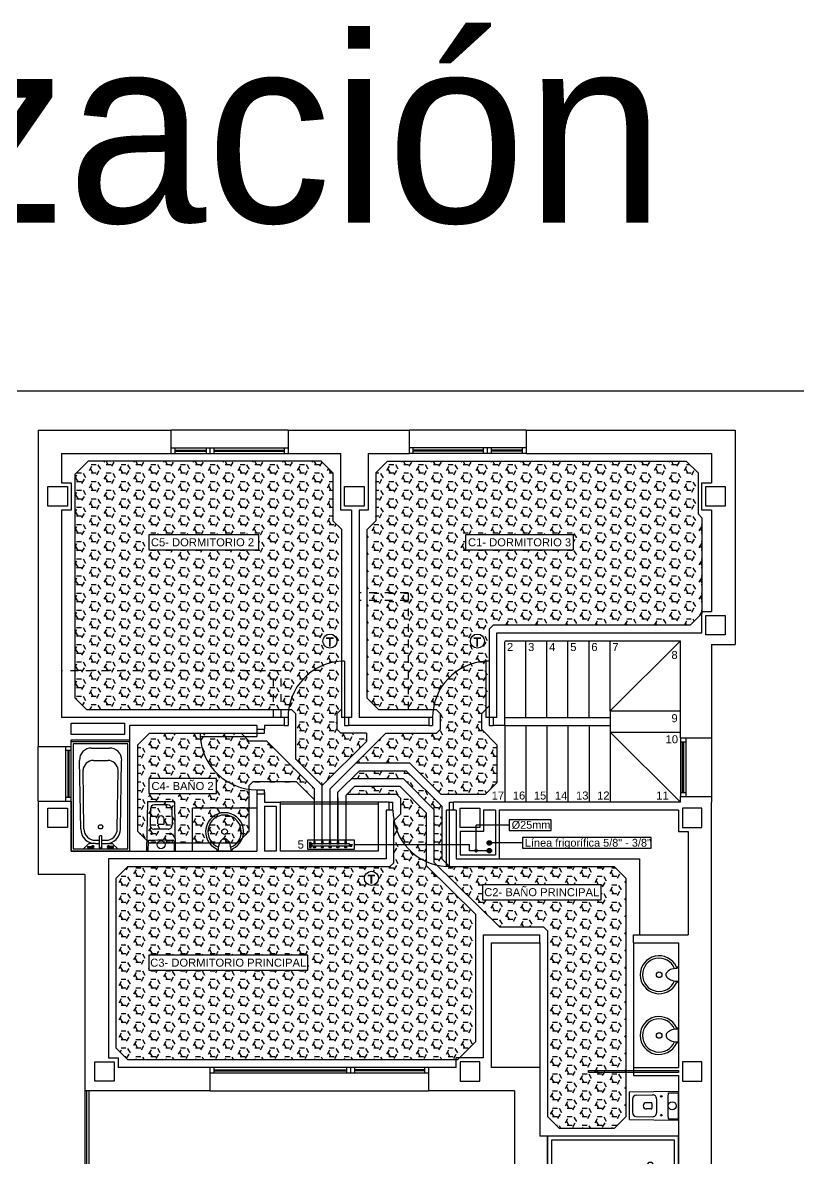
# Model space of a CAD drawing. Header units: millimetres. Extents: x 441156 to 441876, y 4514765 to 4515211.
# Drawn here: x 441477.8 to 441487.73, y 4515038.62 to 4515053.17 of the extents above; entities that cross this region are included whole.
import ezdxf
from ezdxf.enums import TextEntityAlignment as Align

# ---------------------------------------------------------------- set-up
doc = ezdxf.new("R2010")
doc.units = ezdxf.units.MM
for name, pattern in [('CONTINUA', [0]), ('HIDDEN', [0.375, 0.25, -0.125]), ('RAYITAS', [0.375, 0.25, -0.125])]:
    doc.linetypes.add(name, pattern=pattern)
doc.layers.add('01_cartela', color=6, linetype='Continuous', plot=False)
for name, color, linetype in [('01_mono PRIMERA', 2, 'Continuous'), ('01_proyección', 4, 'RAYITAS'), ('01_sanitarios', 250, 'Continuous'), ('01_textos', 7, 'Continuous'), ('INGIN CALEFACCION MAQUINAS', 7, 'Continuous'), ('INGIN CALEFACCION TUBERIAS', 89, 'Continuous'), ('INGIN CLIMATIZACION EQUIPOS', 7, 'Continuous'), ('INGIN CLIMATIZACION TEXTO', 7, 'Continuous'), ('SOMBRAS2', 250, 'Continuous')]:
    doc.layers.add(name, color=color, linetype=linetype)
doc.styles.add('Century Gothic_6', font='', dxfattribs={"height": 11})
doc.styles.add('Estilo1', font='swissel.ttf')
doc.styles.add('NIEVES2', font='sanss___.ttf')
doc.styles.add('NIEVES3', font='swisseb.ttf')
doc.styles.get('Century Gothic_6').set_extended_font_data('Century Gothic')
pattern_1 = [(0, (34.55036, 43.19824), (0, 0.1099852), [0.0635, -0.127]), (120, (34.55036, 43.19824), (-0.0952499772403, -0.0549926), [0.0635, -0.127]), (60, (34.61386, 43.19824), (-0.0952499772403, 0.0549926), [0.0635, -0.127])]

# ---------------------------------------------------------------- blocks, each defined once
blk = doc.blocks.new('A$C07944EAF')
at = {"layer": '01_mono PRIMERA', "color": 254}
for p, q in [((1.407, 13.1), (1.407, 9.043)), ((1.407, 13.1), (3.107, 13.1)), ((3.107, 13.1, 0), (3.107, 12.8, 0)), ((4.607, 13.1, 0), (3.107, 13.1, 0)), ((4.607, 13.1, 0), (4.607, 12.8, 0)), ((4.607, 13.1), (6.157, 13.1, 0)), ((6.157, 13.1, 0), (6.157, 12.8, 0)), ((7.657, 13.1, 0), (6.157, 13.1, 0)), ((7.657, 13.1, 0), (10.332, 13.1)), ((7.657, 13.1, 0), (7.657, 12.8, 0)), ((10.332, 13.1, 0), (10.332, 10.35, 0)), ((3.107, 12.87, 0), (4.607, 12.87, 0)), ((3.157, 12.87, 0), (3.157, 12.8, 0)), ((3.157, 12.842, 0), (3.557, 12.842, 0)), ((3.157, 12.828, 0), (3.557, 12.828, 0)), ((3.557, 12.87, 0), (3.557, 12.8, 0)), ((3.607, 12.87, 0), (3.607, 12.8, 0)), ((3.657, 12.87, 0), (3.657, 12.8, 0)), ((3.657, 12.842, 0), (4.557, 12.842, 0)), ((3.657, 12.828, 0), (4.557, 12.828, 0)), ((4.557, 12.87, 0), (4.557, 12.8, 0)), ((7.657, 12.87, 0), (6.157, 12.87, 0)), ((6.207, 12.87, 0), (6.207, 12.8, 0)), ((7.107, 12.842, 0), (6.207, 12.842, 0)), ((7.107, 12.828, 0), (6.207, 12.828, 0)), ((7.107, 12.87, 0), (7.107, 12.8, 0)), ((7.157, 12.87, 0), (7.157, 12.8, 0)), ((7.207, 12.87, 0), (7.207, 12.8, 0)), ((7.607, 12.842, 0), (7.207, 12.842, 0)), ((7.607, 12.828, 0), (7.207, 12.828, 0)), ((7.607, 12.87, 0), (7.607, 12.8, 0)), ((1.707, 12.8, 0), (1.707, 12.425, 0)), ((1.707, 12.8, 0), (3.107, 12.8)), ((3.107, 12.8, 0), (4.607, 12.8, 0)), ((4.607, 12.8), (5.282, 12.8)), ((5.632, 12.8), (6.157, 12.8, 0)), ((7.657, 12.8, 0), (6.157, 12.8, 0)), ((7.657, 12.8, 0), (10.032, 12.8)), ((10.032, 12.8, 0), (10.032, 12.425, 0)), ((1.707, 12.075), (1.707, 9.415)), ((5.42, 12.075, 0), (5.42, 9.415, 0)), ((5.52, 12.075, 0), (5.52, 9.415, 0)), ((10.032, 12.075, 0), (10.032, 10.775, 0)), ((7.282, 10.5), (9.907, 10.5)), ((7.282, 9.415), (7.282, 10.5)), ((7.382, 10.4), (9.632, 10.4)), ((7.382, 9.315), (7.382, 10.385)), ((7.652, 9.415), (7.652, 10.4)), ((7.922, 9.415), (7.922, 10.4)), ((8.192, 9.415), (8.192, 10.4)), ((8.462, 9.415), (8.462, 10.4)), ((8.732, 9.5), (8.732, 10.4)), ((8.732, 9.5), (9.632, 10.4)), ((9.632, 9.155), (9.632, 10.4)), ((10.032, 10.35, 0), (10.332, 10.35, 0)), ((10.032, 10.35, 0), (10.032, 9.155, 0)), ((5.332, 10.139, 0), (5.291, 10.139, 0)), ((5.291, 10.139, 0), (5.291, 9.415, 0)), ((5.332, 10.139, 0), (5.332, 9.315, 0)), ((7.184, 10.139), (7.142, 10.139)), ((7.142, 10.139), (7.142, 9.415)), ((7.184, 10.139), (7.184, 9.315)), ((8.732, 9.5), (8.732, 8.33)), ((8.732, 9.5), (9.632, 9.5)), ((4.557, 9.415), (1.707, 9.415)), ((4.207, 9.315), (2.582, 9.315)), ((2.582, 9.13, 0), (2.582, 9.315, 0)), ((4.207, 9.315), (4.207, 9.265)), ((4.557, 9.315, 0), (4.307, 9.315, 0)), ((4.307, 9.315), (4.307, 9.265)), ((4.557, 9.415, 0), (4.557, 9.315, 0)), ((4.607, 9.415, 0), (4.557, 9.415, 0)), ((4.557, 9.315, 0), (4.607, 9.315, 0)), ((4.607, 9.415, 0), (4.607, 9.315, 0)), ((5.382, 9.415, 0), (5.291, 9.415, 0)), ((5.332, 9.315, 0), (5.382, 9.315, 0)), ((5.42, 9.415), (5.382, 9.415)), ((5.42, 9.415, 0), (5.382, 9.415, 0)), ((5.382, 9.415, 0), (5.382, 9.315, 0)), ((6.409, 9.315), (5.382, 9.315, 0)), ((6.409, 9.415), (5.52, 9.415)), ((6.409, 9.415), (6.409, 9.315)), ((6.459, 9.415), (6.409, 9.415)), ((6.409, 9.315), (6.459, 9.315)), ((6.459, 9.415), (6.459, 9.315)), ((7.234, 9.415), (7.142, 9.415)), ((7.184, 9.315), (7.234, 9.315)), ((7.282, 9.415), (7.234, 9.415)), ((7.234, 9.415), (7.234, 9.315)), ((7.382, 9.315), (7.234, 9.315)), ((7.382, 9.415), (8.732, 9.415)), ((7.382, 9.315), (7.382, 8.33)), ((7.382, 9.315), (8.732, 9.315)), ((7.652, 9.315), (7.652, 8.33)), ((7.922, 9.315), (7.922, 8.33)), ((8.192, 9.315), (8.192, 8.33)), ((8.462, 9.315), (8.462, 8.33)), ((8.732, 9.315), (8.732, 9.23)), ((3.483, 9.215), (3.483, 9.174)), ((3.483, 9.215), (4.307, 9.215)), ((3.483, 9.174), (4.207, 9.174)), ((4.207, 9.265), (4.307, 9.265)), ((4.207, 9.265), (4.207, 9.174)), ((4.307, 9.215), (4.307, 9.265)), ((8.732, 9.23), (9.632, 9.23)), ((8.732, 9.23), (9.632, 8.33)), ((1.407, 8.343, 0), (1.407, 9.043, 0)), ((1.407, 9.043, 0), (1.832, 9.043, 0)), ((1.762, 8.343, 0), (1.762, 9.043, 0)), ((1.832, 9.043, 0), (1.832, 9.13)), ((1.832, 9.13), (2.582, 9.13, 0)), ((1.832, 7.705), (1.832, 9.105)), ((2.582, 9.105), (1.832, 9.105)), ((1.832, 8.343, 0), (1.832, 9.043, 0)), ((2.556, 9.079), (1.858, 9.079)), ((1.858, 9.079), (1.858, 7.731)), ((2.093, 9.025), (2.322, 9.025)), ((2.556, 7.731), (2.556, 9.079)), ((2.582, 9.105, 0), (2.582, 9.13, 0)), ((2.582, 7.705), (2.582, 9.105)), ((9.632, 9.155), (9.632, 8.405)), ((9.632, 9.155), (10.032, 9.155)), ((9.632, 9.105), (9.702, 9.105)), ((9.66, 8.455), (9.66, 9.105)), ((9.674, 8.455), (9.674, 9.105)), ((9.702, 9.155), (9.702, 8.405)), ((10.032, 9.155), (10.032, 8.405)), ((1.832, 8.993, 0), (1.762, 8.993, 0)), ((1.832, 8.993, 0), (1.762, 8.993, 0)), ((1.79, 8.393, 0), (1.79, 8.993, 0)), ((1.804, 8.393, 0), (1.804, 8.993, 0)), ((1.952, 7.987), (1.937, 8.867)), ((1.994, 7.988), (1.982, 8.74)), ((2.117, 8.865), (2.298, 8.865)), ((2.421, 7.988), (2.433, 8.74)), ((2.463, 7.987), (2.477, 8.867)), ((4.207, 8.49), (4.207, 8.44)), ((4.207, 8.49), (4.307, 8.49)), ((4.207, 8.455), (4.207, 7.705)), ((4.307, 8.44), (4.307, 8.49)), ((4.307, 8.455), (4.307, 8.33)), ((9.632, 8.455), (9.702, 8.455)), ((1.407, 8.343), (1.407, 7.405)), ((1.407, 8.343, 0), (1.832, 8.343, 0)), ((1.832, 8.393, 0), (1.762, 8.393, 0)), ((1.832, 8.343), (1.832, 7.705)), ((3.069, 8.295), (2.896, 8.295)), ((4.207, 8.44), (4.307, 8.44)), ((4.307, 8.33), (4.507, 8.33)), ((5.762, 8.33), (4.507, 8.33)), ((4.507, 8.33), (4.507, 7.705)), ((5.762, 8.305), (4.507, 8.305)), ((5.901, 8.33), (5.762, 8.33)), ((5.762, 8.33, 0), (5.762, 7.705)), ((5.901, 8.23, 0), (5.901, 8.33, 0)), ((5.901, 8.33, 0), (5.951, 8.33, 0)), ((5.951, 8.23, 0), (5.951, 8.33, 0)), ((6.676, 7.506, 0), (6.676, 8.33, 0)), ((6.676, 8.33, 0), (6.726, 8.33, 0)), ((9.632, 8.33), (6.726, 8.33)), ((6.726, 8.23, 0), (6.726, 8.33, 0)), ((9.632, 8.405), (10.032, 8.405)), ((9.632, 8.33), (9.632, 8.405)), ((10.032, 8.405, 0), (10.032, 8.33, 0)), ((10.032, 3), (10.032, 8.33)), ((2.846, 8.246), (2.843, 8.036)), ((3.119, 8.246), (3.122, 8.036)), ((4.207, 8.255), (3.382, 8.255)), ((3.382, 7.705, 0), (3.382, 8.255)), ((4.307, 8.28), (4.307, 7.705)), ((4.307, 8.28), (4.307, 7.705)), ((4.307, 8.28), (4.457, 8.28)), ((4.457, 8.28), (4.457, 7.705)), ((5.901, 8.23, 0), (5.862, 8.23, 0)), ((5.862, 8.23, 0), (5.862, 7.605)), ((5.951, 8.23, 0), (5.901, 8.23, 0)), ((6.726, 8.23, 0), (6.635, 8.23, 0)), ((6.635, 7.506, 0), (6.635, 8.23, 0)), ((6.762, 8.23, 0), (6.726, 8.23, 0)), ((6.762, 8.23, 0), (6.762, 7.605)), ((7.262, 8.23), (7.112, 8.23)), ((7.112, 8.23, 0), (7.112, 7.955, 0)), ((7.262, 8.23), (7.262, 7.655)), ((9.607, 8.23), (7.312, 8.23)), ((7.312, 8.23), (7.312, 7.605)), ((2.942, 8.055), (2.942, 8.115)), ((3.012, 8.045), (2.952, 8.045)), ((3.022, 8.055), (3.022, 8.115)), ((2.194, 7.755), (2.194, 7.893)), ((2.22, 7.893), (2.22, 7.755)), ((3.072, 7.985), (2.893, 7.985)), ((3.78, 7.862), (3.81, 7.862)), ((7.112, 7.955), (6.812, 7.955)), ((6.812, 7.955), (6.812, 7.655)), ((9.732, 7.955), (9.732, 6.63)), ((1.858, 7.731), (2.556, 7.731)), ((2.041, 7.785), (2.001, 7.746)), ((2.041, 7.763), (2.107, 7.763)), ((2.041, 7.763), (2.041, 7.748)), ((2.041, 7.748), (2.107, 7.748)), ((2.142, 7.8), (2.076, 7.8)), ((2.142, 7.842), (2.194, 7.842)), ((2.142, 7.8), (2.194, 7.8)), ((2.22, 7.842), (2.273, 7.842)), ((2.22, 7.8), (2.273, 7.8)), ((2.273, 7.8), (2.339, 7.8)), ((2.373, 7.763), (2.307, 7.763)), ((2.307, 7.748), (2.373, 7.748)), ((2.373, 7.748), (2.373, 7.763)), ((2.374, 7.786), (2.414, 7.746)), ((2.816, 7.832), (2.814, 7.705)), ((3.148, 7.832), (3.15, 7.705)), ((3.698, 7.707), (3.699, 7.722)), ((3.891, 7.707), (3.891, 7.722)), ((1.832, 7.705), (4.207, 7.705)), ((2.582, 7.705), (1.832, 7.705)), ((2.307, 7.605), (2.307, 5.055)), ((5.862, 7.605), (2.307, 7.605)), ((3.889, 7.705), (3.701, 7.705)), ((4.457, 7.705), (4.307, 7.705)), ((5.762, 7.705), (4.507, 7.705)), ((6.762, 7.605), (7.312, 7.605)), ((6.812, 7.655), (7.262, 7.655)), ((7.312, 7.605), (9.107, 7.605, 0)), ((9.107, 7.605, 0), (9.107, 6.63)), ((6.676, 7.506, 0), (6.635, 7.506, 0)), ((2.007, 7.405), (1.407, 7.405)), ((2.007, 7.405), (2.007, 4.63)), ((7.107, 6.63, 0), (7.832, 6.63)), ((7.107, 6.63), (7.107, 5.055)), ((7.832, 6.53, 0), (7.832, 6.63)), ((9.032, 6.63), (9.732, 6.63, 0)), ((9.032, 6.53), (9.032, 6.63)), ((7.207, 6.53), (7.207, 4.93)), ((7.207, 6.53, 0), (7.832, 6.53)), ((7.832, 6.53), (7.832, 4.93)), ((9.032, 6.53), (9.607, 6.53, 0)), ((9.032, 6.53), (9.032, 4.93)), ((9.607, 6.53), (9.607, 4.93)), ((9.451, 6.104), (9.45, 6.134)), ((9.605, 6.216), (9.59, 6.215)), ((9.607, 6.213), (9.607, 6.025)), ((9.605, 6.022), (9.59, 6.023)), ((9.605, 5.438), (9.59, 5.437)), ((9.607, 5.247), (9.607, 5.435)), ((9.451, 5.356), (9.45, 5.326)), ((9.605, 5.245), (9.59, 5.245)), ((7.107, 5.055), (6.762, 5.055)), ((6.762, 4.93, 0), (6.762, 5.055, 0)), ((6.837, 5.055), (6.837, 5.055)), ((3.607, 4.93, 0), (2.432, 4.93, 0)), ((3.607, 4.93, 0), (3.607, 4.63, 0)), ((6.407, 4.93, 0), (3.607, 4.93, 0)), ((6.407, 4.86, 0), (3.607, 4.86, 0)), ((3.657, 4.93, 0), (3.657, 4.86, 0)), ((3.657, 4.902, 0), (5.357, 4.902, 0)), ((3.657, 4.888, 0), (5.357, 4.888, 0)), ((5.357, 4.93, 0), (5.357, 4.86, 0)), ((5.407, 4.93, 0), (5.407, 4.86, 0)), ((5.457, 4.93, 0), (5.457, 4.86, 0)), ((6.357, 4.902, 0), (5.457, 4.902, 0)), ((6.357, 4.888, 0), (5.457, 4.888, 0)), ((6.357, 4.93, 0), (6.357, 4.86, 0)), ((6.762, 4.93, 0), (6.407, 4.93, 0)), ((6.407, 4.93, 0), (6.407, 4.63, 0)), ((7.832, 4.93, 0), (7.207, 4.93, 0)), ((7.832, 4.93), (7.832, 4.05)), ((9.032, 4.93), (9.607, 4.93)), ((9.032, 4.93), (9.032, 4.894)), ((9.032, 4.894), (9.032, 4.866)), ((9.032, 4.866), (9.032, 4.83)), ((9.032, 4.83), (9.607, 4.83)), ((9.607, 4.83), (9.607, 3.3)), ((3.607, 4.63, 0), (2.007, 4.63, 0)), ((2.007, 4.63), (2.007, 3)), ((2.027, 4.63), (2.027, 3.02)), ((2.057, 4.63), (2.057, 3.05)), ((3.607, 4.63, 0), (6.407, 4.63, 0)), ((7.507, 4.63, 0), (6.407, 4.63, 0)), ((7.507, 4.63), (7.507, 3)), ((9.017, 4.526), (9.017, 4.354)), ((9.066, 4.576), (9.276, 4.58)), ((9.327, 4.53), (9.327, 4.35)), ((9.48, 4.606), (9.607, 4.608)), ((9.257, 4.48), (9.197, 4.48)), ((9.257, 4.4), (9.197, 4.4)), ((9.267, 4.47), (9.267, 4.41)), ((9.066, 4.304), (9.276, 4.3)), ((9.48, 4.274), (9.607, 4.272)), ((7.932, 3.3), (8.082, 3.3)), ((8.782, 3.3, 0), (8.082, 3.3, 0)), ((8.082, 3.3, 0), (8.082, 3, 0)), ((8.782, 3.23, 0), (8.082, 3.23, 0)), ((8.132, 3.3, 0), (8.132, 3.23, 0)), ((8.732, 3.272, 0), (8.132, 3.272, 0)), ((8.732, 3.258, 0), (8.132, 3.258, 0)), ((8.732, 3.3, 0), (8.732, 3.23, 0)), ((8.782, 3.3), (9.607, 3.3)), ((8.782, 3.3, 0), (8.782, 3, 0)), ((2.007, 3), (7.507, 3)), ((2.007, 3), (2.007, 0)), ((2.027, 3.02), (7.507, 3.02)), ((2.057, 3.05), (7.507, 3.05)), ((2.097, 3), (2.097, 0.1)), ((2.197, 0.1), (2.197, 3)), ((5.97, 0.2, 0), (5.97, 3, 0)), ((6.07, 0.2, 0), (6.07, 3, 0)), ((7.507, 3), (8.082, 3)), ((8.782, 3, 0), (8.082, 3, 0)), ((8.782, 3), (10.032, 3, 0)), ((9.842, 0.1), (9.842, 3)), ((9.942, 3), (9.942, 0.1)), ((10.032, 3), (10.032, 0)), ((2.197, 2.9, 0), (5.97, 2.9, 0)), ((6.07, 2.9, 0), (9.842, 2.9)), ((5.97, 2.263, 0), (2.197, 2.263, 0)), ((5.97, 2.213, 0), (2.197, 2.213, 0)), ((9.842, 2.263), (6.07, 2.263, 0)), ((9.842, 2.213), (6.07, 2.213, 0)), ((5.97, 1.575, 0), (2.197, 1.575, 0)), ((5.97, 1.525, 0), (2.197, 1.525, 0)), ((9.842, 1.575), (6.07, 1.575, 0)), ((9.842, 1.525), (6.07, 1.525, 0)), ((5.97, 0.888, 0), (2.197, 0.888, 0)), ((9.842, 0.888), (6.07, 0.888, 0)), ((5.97, 0.838, 0), (2.197, 0.838, 0)), ((9.842, 0.838), (6.07, 0.838, 0)), ((2.197, 0.2, 0), (9.842, 0.2)), ((6.02, 0.1, 0), (6.02, 0.2, 0)), ((6.02, 0.1, 0), (6.02, 0.2, 0)), ((2.007, 0, 0), (10.032, 0)), ((2.097, 0.1, 0), (9.942, 0.1))]:
    blk.add_line(p, q, dxfattribs=at)
at = {"layer": '01_mono PRIMERA', "color": 254, "elevation": 0}
for points in [[(5.42, 12.075), (5.282, 12.075), (5.282, 12.8), (5.282, 12.8)], [(5.632, 12.8), (5.632, 12.8), (5.632, 12.075), (5.52, 12.075)]]:
    blk.add_lwpolyline(points, dxfattribs=at)
at = {"layer": '01_mono PRIMERA', "color": 254}
for points in [[(1.782, 12.125), (1.532, 12.125), (1.532, 12.375), (1.782, 12.375), (1.782, 12.125)], [(5.582, 12.125), (5.332, 12.125), (5.332, 12.375), (5.582, 12.375), (5.582, 12.125)], [(9.957, 12.375), (10.207, 12.375), (10.207, 12.125), (9.957, 12.125), (9.957, 12.375)], [(9.957, 10.725), (10.207, 10.725), (10.207, 10.475), (9.957, 10.475), (9.957, 10.725)], [(1.832, 9.345), (2.512, 9.345), (2.512, 9.2), (1.832, 9.2)], [(1.782, 8.005), (1.532, 8.005), (1.532, 8.255), (1.782, 8.255), (1.782, 8.005)], [(7.062, 8.005), (6.812, 8.005), (6.812, 8.255), (7.062, 8.255), (7.062, 8.005)], [(9.657, 8.005), (9.907, 8.005), (9.907, 8.255), (9.657, 8.255), (9.657, 8.005)], [(2.382, 4.755), (2.132, 4.755), (2.132, 5.005), (2.382, 5.005), (2.382, 4.755)], [(6.812, 4.755), (7.062, 4.755), (7.062, 5.005), (6.812, 5.005), (6.812, 4.755)], [(9.657, 4.755), (9.907, 4.755), (9.907, 5.005), (9.657, 5.005), (9.657, 4.755)], [(8.457, 4.894), (9.607, 4.894), (9.607, 4.866), (8.457, 4.866)], [(9.607, 4.05), (7.932, 4.05), (7.932, 3.3), (9.607, 3.3)], [(9.557, 4), (7.982, 4), (7.982, 3.35), (9.557, 3.35)], [(7.632, 3.125), (7.882, 3.125), (7.882, 3.375), (7.632, 3.375), (7.632, 3.125)], [(9.657, 3.125), (9.907, 3.125), (9.907, 3.375), (9.657, 3.375), (9.657, 3.125)]]:
    blk.add_lwpolyline(points, close=True, dxfattribs=at)
for points in [[(1.707, 12.425), (1.832, 12.425), (1.832, 12.075)], [(10.032, 12.075), (9.907, 12.075), (9.907, 12.425), (10.032, 12.425)], [(1.832, 12.075), (1.707, 12.075)], [(9.907, 10.5), (9.907, 10.775), (10.032, 10.775)], [(9.607, 8.23), (9.607, 7.955)], [(9.607, 7.955), (9.732, 7.955)], [(2.307, 5.055), (2.432, 5.055), (2.432, 4.93)], [(7.932, 3.3), (7.932, 4.05), (7.832, 4.05)]]:
    blk.add_lwpolyline(points, dxfattribs=at)
at = {"layer": '01_mono PRIMERA', "color": 254, "flags": 128}
for points in [[(3.163, 7.705, 0.414214), (3.167, 7.709), (3.167, 7.71), (3.157, 8.331, 0.436396), (3.153, 8.335), (2.811, 8.335, 0.436396), (2.807, 8.331), (2.797, 7.71), (2.797, 7.709, 0.414214), (2.801, 7.705)], [(9.607, 4.621, 0.414214), (9.603, 4.625), (9.602, 4.625), (8.982, 4.615, 0.436396), (8.977, 4.611), (8.977, 4.269, 0.436396), (8.982, 4.265), (9.602, 4.255), (9.603, 4.255, 0.414214), (9.607, 4.259)]]:
    blk.add_lwpolyline(points, format="xyb", close=True, dxfattribs=at)
at = {"layer": '01_mono PRIMERA', "color": 254}
for centre, radius in [((2.207, 8.015), 0.0275), ((2.862, 7.925), 0.01), ((3.102, 7.925), 0.01), ((3.795, 7.953), 0.036), ((2.982, 7.785), 0.051), ((9.36, 6.119), 0.036), ((9.36, 5.341), 0.036), ((9.387, 4.56), 0.01), ((9.527, 4.44), 0.051), ((9.387, 4.32), 0.01)]:
    blk.add_circle(centre, radius, dxfattribs=at)
for centre, radius, start, end in [((5.332, 9.415, 0), 0.725, 93.2758, 180), ((7.184, 9.415), 0.725, 93.2758, 180), ((4.207, 9.215), 0.725, 183.2758, 270), ((2.091, 8.871), 0.154, 89.317, 181.6763), ((2.324, 8.871), 0.154, 358.3237, 90.683), ((2.114, 8.733), 0.132, 88.598, 177.0747), ((2.301, 8.733), 0.132, 2.9253, 91.402), ((2.896, 8.245), 0.05, 90, 179.076), ((3.069, 8.245), 0.05, 0.924, 90), ((2.982, 8.115), 0.04, 0, 180), ((3.795, 7.953), 0.243, 294.8749, 245.1251), ((3.795, 7.953), 0.213, 292.0656, 248.0564), ((6.676, 8.23, 0), 0.725, 180, 266.7242), ((2.893, 8.035), 0.05, 179.076, 270), ((2.952, 8.055), 0.01, 180, 270), ((3.012, 8.055), 0.01, 270, 0), ((3.072, 8.035), 0.05, 270, 0.924), ((2.142, 7.99), 0.19, 180.9132, 270), ((2.142, 7.99), 0.148, 180.8545, 270), ((2.273, 7.99), 0.148, 270, 359.079), ((2.273, 7.99), 0.19, 270, 359.0249), ((3.795, 7.814), 0.0498, 107.9532, 134.3044), ((3.795, 7.814), 0.0498, 45.6956, 72.5904), ((1.966, 7.781), 0.05, 270, 314.9968), ((2.076, 7.75), 0.05, 90, 135), ((2.107, 7.755), 0.017, 206.179, 153.821), ((2.107, 7.755), 0.0075, 270, 90), ((2.207, 7.755), 0.019, 133.1736, 46.8264), ((2.207, 7.755), 0.013, 180, 0), ((2.307, 7.755), 0.017, 26.179, 333.821), ((2.307, 7.755), 0.0075, 90, 270), ((2.339, 7.75), 0.05, 45.1537, 90), ((2.449, 7.781), 0.05, 224.9908, 270), ((2.823, 7.832), 0.007, 93.0641, 179.076), ((2.982, 4.861), 2.982, 86.9359, 93.0641), ((3.141, 7.832), 0.007, 0.924, 86.9359), ((3.686, 7.721), 0.0128, 3.786, 59.4709), ((3.991, 7.708), 0.279, 163.1835, 180.617), ((3.86, 7.747), 0.143, 134.3044, 163.1835), ((3.73, 7.747), 0.143, 16.8165, 45.6956), ((3.599, 7.708), 0.279, 359.383, 16.8165), ((3.904, 7.721), 0.0128, 120.5291, 176.214), ((3.701, 7.708), 0.0027, 186.6841, 270), ((3.889, 7.708), 0.0027, 270, 353.3159), ((9.36, 6.119), 0.243, 24.8749, 335.1251), ((9.36, 6.119), 0.213, 22.0656, 338.0564), ((9.498, 6.119), 0.0498, 135.6956, 162.5904), ((9.565, 6.054), 0.143, 106.8165, 135.6956), ((9.604, 5.923), 0.279, 89.383, 106.8165), ((9.591, 6.228), 0.0128, 210.5291, 266.214), ((9.605, 6.213), 0.0027, 360, 83.3159), ((9.498, 6.119), 0.0498, 197.9532, 224.3044), ((9.565, 6.185), 0.143, 224.3044, 253.1835), ((9.604, 6.315), 0.279, 253.1835, 270.617), ((9.591, 6.01), 0.0128, 93.786, 149.4709), ((9.605, 6.025), 0.0027, 276.6841, 360), ((9.36, 5.341), 0.243, 24.8749, 335.1251), ((9.36, 5.341), 0.213, 21.9436, 337.9344), ((9.565, 5.276), 0.143, 106.8165, 135.6956), ((9.604, 5.145), 0.279, 89.383, 106.8165), ((9.591, 5.45), 0.0128, 210.5291, 266.214), ((9.605, 5.435), 0.0027, 0, 83.3159), ((9.498, 5.341), 0.0498, 197.4096, 224.3044), ((9.498, 5.341), 0.0498, 135.6956, 162.0468), ((9.565, 5.406), 0.143, 224.3044, 253.1835), ((9.604, 5.537), 0.279, 253.1835, 270.617), ((9.591, 5.233), 0.0128, 93.786, 149.4709), ((9.605, 5.247), 0.0027, 276.6841, 0), ((9.067, 4.526), 0.05, 90.924, 180), ((9.277, 4.53), 0.05, 0, 90.924), ((12.452, 4.44), 2.982, 176.9359, 183.0641), ((9.481, 4.599), 0.007, 90.924, 176.9359), ((9.197, 4.44), 0.04, 90, 270), ((9.257, 4.47), 0.01, 0, 90), ((9.257, 4.41), 0.01, 270, 0), ((9.067, 4.354), 0.05, 180, 269.076), ((9.277, 4.35), 0.05, 269.076, 0), ((9.481, 4.281), 0.007, 183.0641, 269.076), ((9.248, 3.675), 0.04, 0.0137, 180.0137), ((9.248, 3.675), 0.04, 180.0137, 0.0137)]:
    blk.add_arc(centre, radius, start, end, dxfattribs=at)
at = {"layer": '01_mono PRIMERA', "color": 254, "extrusion": (0, 0, -1)}
blk.add_ellipse((2.207, 7.893), major_axis=(-0.013, 0), ratio=0.955769, start_param=0, end_param=3.141593, dxfattribs=at)
at = {"layer": '01_proyección', "color": 120, "ltscale": 0.25}
for p, q in [((6.145, 11.015, 0), (5.52, 11.015, 0)), ((6.145, 10.915, 0), (5.52, 10.915, 0)), ((6.145, 11.015, 0), (6.145, 9.415, 0)), ((4.52, 10.015), (1.707, 10.015)), ((4.42, 9.415, 0), (4.42, 10.015, 0)), ((4.52, 9.415, 0), (4.52, 10.015, 0))]:
    blk.add_line(p, q, dxfattribs=at)
at = {"layer": '01_mono PRIMERA', "color": 254, "style": 'NIEVES2'}
for s, height, p in [('2', 0.103, (7.451, 10.268, 0)), ('3', 0.103, (7.721, 10.268, 0)), ('4', 0.103, (7.991, 10.268, 0)), ('5', 0.103, (8.261, 10.268, 0)), ('6', 0.103, (8.531, 10.268, 0)), ('7', 0.103, (8.801, 10.268, 0)), ('8', 0.103, (9.557, 10.166, 0)), ('9', 0.103, (9.557, 9.356, 0)), ('10', 0.1026, (9.522, 9.086, 0)), ('17', 0.1026, (7.295, 8.365, 0)), ('16', 0.1026, (7.565, 8.365, 0)), ('15', 0.1026, (7.835, 8.365, 0)), ('14', 0.1026, (8.105, 8.365, 0)), ('13', 0.1026, (8.375, 8.365, 0)), ('12', 0.1026, (8.645, 8.365, 0)), ('11', 0.1026, (9.403, 8.365, 0))]:
    blk.add_text(s, height=height, dxfattribs=at).set_placement(p, align=Align.CENTER)

msp = doc.modelspace()

# ---------------------------------------------------------------- hatches: boundary and pattern name
at = {"layer": '01_sanitarios', "linetype": 'CONTINUA'}
h = msp.add_hatch(dxfattribs=at)
h.set_pattern_fill('HEX', color=254, scale=0.02, style=0)
h.set_pattern_definition(pattern_1)
h.paths.add_polyline_path([(441481.88278202, 4515046.67799148), (441481.77072966, 4515046.79004383), (441481.77072966, 4515047.40299148), (441481.62072966, 4515047.55299148), (441478.63498685, 4515047.55299148), (441478.47072966, 4515047.38873429), (441478.47072966, 4515044.51799148), (441478.62072966, 4515044.36799148), (441481.24572967, 4515044.36799148), (441481.29572966, 4515044.31799148), (441481.29572966, 4515043.73436761), (441481.63445417, 4515043.39564311), (441482.20073652, 4515043.96192546), (441482.20073652, 4515044.06799148), (441481.87072967, 4515044.06799148), (441481.82072966, 4515044.11799148), (441481.82072966, 4515044.31799148), (441481.88278202, 4515044.38004383)])
h.paths.add_polyline_path([(441481.82290227, 4515045.24803408, -1), (441481.64266177, 4515045.24803408, -1)], flags=16)
h.paths.add_polyline_path([(441479.41484291, 4515046.41646235), (441479.41484291, 4515046.61064016), (441480.82289199, 4515046.61064016), (441480.82289199, 4515046.41646235)], flags=16)
h.paths.add_polyline_path([(441481.65180507, 4515045.11207024), (441481.81758104, 4515045.11207024), (441481.81758104, 4515045.36114481), (441481.65180507, 4515045.36114481)], flags=24)
h.paths.add_polyline_path([(441479.42516067, 4515046.43314729), (441480.77632312, 4515046.43314729), (441480.77632312, 4515046.59395307), (441479.42516067, 4515046.59395307)], flags=8)
h = msp.add_hatch(dxfattribs=at)
h.set_pattern_fill('HEX', color=254, scale=0.02, style=0)
h.set_pattern_definition(pattern_1)
h.paths.add_polyline_path([(441483.77072966, 4515045.40299148), (441483.82072966, 4515045.45299148), (441486.34571702, 4515045.45299148), (441486.49571702, 4515045.60299148), (441486.49571702, 4515046.8279913), (441486.44571684, 4515046.87799148), (441486.44571684, 4515047.40299148), (441486.29571684, 4515047.55299148), (441482.47072966, 4515047.55299148), (441482.32072966, 4515047.40299148), (441482.32072966, 4515046.79004383), (441482.20867731, 4515046.67799148), (441482.20867731, 4515044.51799148), (441482.35867731, 4515044.36799148), (441483.0970474, 4515044.36799148), (441483.1470474, 4515044.31799148), (441483.1470474, 4515044.11799148), (441483.0970474, 4515044.06799148), (441482.4482239, 4515044.06799148), (441482.06322389, 4515043.68299147), (441482.75518348, 4515043.68299148), (441483.15518348, 4515043.28299148), (441483.72072966, 4515043.28299148), (441483.87072966, 4515043.43299148), (441483.87072966, 4515043.91933306), (441483.67207125, 4515044.11799148), (441483.67207125, 4515044.31799148), (441483.77072966, 4515044.41664989)])
h.paths.add_polyline_path([(441483.71084992, 4515045.24803408, -1), (441483.53060941, 4515045.24803408, -1)], flags=16)
h.paths.add_polyline_path([(441483.46701407, 4515046.41646235), (441483.46701407, 4515046.61064016), (441484.84974329, 4515046.61064016), (441484.84974329, 4515046.41646235)], flags=16)
h.paths.add_polyline_path([(441483.53975272, 4515045.11207024), (441483.70552868, 4515045.11207024), (441483.70552868, 4515045.36114481), (441483.53975272, 4515045.36114481)], flags=24)
h.paths.add_polyline_path([(441483.48559917, 4515046.43297143), (441484.83683196, 4515046.43297143), (441484.83683196, 4515046.59398824), (441483.48559917, 4515046.59398824)], flags=8)
h = msp.add_hatch(dxfattribs=at)
h.set_pattern_fill('HEX', color=254, scale=0.02, style=0)
h.set_pattern_definition(pattern_1)
h.paths.add_polyline_path([(441480.69572966, 4515043.39288535), (441480.74572966, 4515043.44288535), (441481.30436922, 4515043.44288535), (441481.53445417, 4515043.2128004), (441481.53445417, 4515043.35422175), (441480.92079057, 4515043.96788535), (441480.69572966, 4515043.96788535), (441480.59562354, 4515044.06799148), (441479.42072966, 4515044.06799148), (441479.27072966, 4515043.91799148), (441479.27072966, 4515042.80799148), (441479.42072966, 4515042.65799148), (441480.54572966, 4515042.65799148), (441480.69572966, 4515042.80799148)])
h.paths.add_polyline_path([(441480.27815206, 4515043.29340399), (441479.41484291, 4515043.29340399), (441479.41484291, 4515043.4875818), (441480.27815206, 4515043.4875818)], flags=16)
h.paths.add_polyline_path([(441479.42135768, 4515043.30393386), (441480.26907003, 4515043.30393386), (441480.26907003, 4515043.50167009), (441479.42135768, 4515043.50167009)], flags=24)
h = msp.add_hatch(dxfattribs=at)
h.set_pattern_fill('HEX', color=254, scale=0.02, style=0)
h.set_pattern_definition(pattern_1)
h.paths.add_polyline_path([(441483.16449805, 4515043.13225555), (441482.71376212, 4515043.58299148), (441482.10464525, 4515043.58299147), (441482.00464525, 4515043.48299148), (441482.67234077, 4515043.48299148), (441483.06449805, 4515043.09083419), (441483.06449805, 4515042.63965334), (441483.16449805, 4515042.63965334)])
h = msp.add_hatch(dxfattribs=at)
h.set_pattern_fill('HEX', color=254, scale=0.02, style=0)
h.set_pattern_definition(pattern_1)
h.paths.add_polyline_path([(441482.96449805, 4515043.04941283), (441482.63091941, 4515043.38299148), (441482.04606661, 4515043.38299148), (441481.94606661, 4515043.28299148), (441482.58949805, 4515043.28299148), (441482.63949805, 4515043.23299148), (441482.63949805, 4515043.03299148), (441482.55072966, 4515042.94422309), (441482.55072966, 4515042.63965334), (441482.96449805, 4515042.63965334)])
h = msp.add_hatch(dxfattribs=at)
h.set_pattern_fill('HEX', color=254, scale=0.02, style=0)
h.set_pattern_definition(pattern_1)
h.paths.add_polyline_path([(441482.96449805, 4515042.37444983), (441482.96449805, 4515042.63965334), (441482.55072966, 4515042.63965334), (441482.55072966, 4515042.40799148), (441482.50072966, 4515042.35799148), (441479.14572966, 4515042.35799148), (441478.99572966, 4515042.20799148), (441478.99572966, 4515040.03298524), (441479.14572966, 4515039.88298524), (441483.36418058, 4515039.88298524), (441483.59572966, 4515040.11453433), (441483.59572966, 4515041.75069604)])
h.paths.add_polyline_path([(441482.1738864, 4515042.20799148, -1), (441482.3541269, 4515042.20799148, -1)], flags=16)
h.paths.add_polyline_path([(441481.44900959, 4515041.22359312), (441481.44900959, 4515041.02941531), (441479.41484291, 4515041.02941531), (441479.41484291, 4515041.22359312)], flags=16)
h.paths.add_polyline_path([(441482.1830297, 4515042.07202763), (441482.34880567, 4515042.07202763), (441482.34880567, 4515042.3211022), (441482.1830297, 4515042.3211022)], flags=24)
h.paths.add_polyline_path([(441479.4220882, 4515041.0459244), (441481.43778791, 4515041.0459244), (441481.43778791, 4515041.20694121), (441479.4220882, 4515041.20694121)], flags=8)
h = msp.add_hatch(dxfattribs=at)
h.set_pattern_fill('HEX', color=254, scale=0.02, style=0)
h.set_pattern_definition(pattern_1)
h.paths.add_polyline_path([(441485.52072966, 4515042.20799148), (441485.37072966, 4515042.35799148), (441483.26569689, 4515042.35799148), (441483.16449805, 4515042.45799148), (441483.16449805, 4515042.63965334), (441483.06449805, 4515042.63965334), (441483.06449805, 4515042.41622065), (441483.90771633, 4515041.58299148), (441484.47072966, 4515041.58299148), (441484.52072966, 4515041.53299148), (441484.52072966, 4515039.15299148), (441484.67072967, 4515039.00299147), (441485.37072966, 4515039.00299148), (441485.52072966, 4515039.15299148)])
h.paths.add_polyline_path([(441483.68420189, 4515041.93251273), (441483.68420189, 4515042.12669054), (441485.20514396, 4515042.12669054), (441485.20514396, 4515041.93251273)], flags=16)
h.paths.add_polyline_path([(441483.68841515, 4515041.9430426), (441485.20059441, 4515041.9430426), (441485.20059441, 4515042.14077883), (441483.68841515, 4515042.14077883)], flags=24)
at = {"layer": 'INGIN CALEFACCION TUBERIAS'}
h = msp.add_hatch(color=86, dxfattribs=at)
edge = h.paths.add_edge_path()
edge.add_arc((441483.77389686, 4515042.56188415), 0.02852111, -180, 180, ccw=False)
at = {"layer": 'INGIN CLIMATIZACION EQUIPOS', "linetype": 'HIDDEN', "ltscale": 2}
h = msp.add_hatch(color=30, dxfattribs=at)
edge = h.paths.add_edge_path()
edge.add_arc((441483.77389686, 4515042.66188415), 0.02852111, -180, 180, ccw=False)
at = {"layer": 'INGIN CLIMATIZACION TEXTO', "linetype": 'Continuous', "ltscale": 0.5}
h = msp.add_hatch(color=2, dxfattribs=at)
edge = h.paths.add_edge_path()
edge.add_arc((441483.60393412, 4515042.56188415), 0.016875, 0, 360)

# ---------------------------------------------------------------- linework, layer by layer
at = {"layer": '01_cartela', "color": 3}
msp.add_lwpolyline([(441467.02291656, 4515048.45299148), (441467.02291656, 4515026.91796746), (441497.66090462, 4515026.91796746), (441497.66090462, 4515048.45299148)], close=True, dxfattribs=at)
at = {"layer": 'INGIN CALEFACCION MAQUINAS'}
for centre in [(441481.73278202, 4515045.24803408, -0.00000643), (441483.62072966, 4515045.24803408), (441482.26400665, 4515042.20799148)]:
    msp.add_circle(centre, 0.09012025, dxfattribs=at)
at = {"layer": 'INGIN CALEFACCION TUBERIAS', "color": 86, "linetype": 'Continuous', "ltscale": 0.5}
for p, q in [((441481.50196298, 4515042.64869503), (441481.50196298, 4515042.62471918)), ((441481.5229311, 4515042.64869503), (441481.50196298, 4515042.64869503)), ((441481.50196298, 4515042.62471918), (441481.5229311, 4515042.62471918)), ((441481.98179761, 4515042.64869503), (441481.51655781, 4515042.64869503)), ((441481.51655781, 4515042.62471918), (441481.98179761, 4515042.62471918)), ((441481.98179761, 4515042.62471918), (441481.98179761, 4515042.64869503))]:
    msp.add_line(p, q, dxfattribs=at)
msp.add_lwpolyline([(441481.44880401, 4515042.57818099), (441481.44880401, 4515042.70112568), (441482.04271488, 4515042.70112568), (441482.04271488, 4515042.57818099)], close=True, dxfattribs=at)
for points in [[(441481.47140279, 4515042.60344524), (441481.48997528, 4515042.60344524), (441481.48997528, 4515042.62471918), (441481.47140279, 4515042.62471918), (441481.47140279, 4515042.60344524)], [(441481.4859231, 4515042.62471918), (441481.47528613, 4515042.62471918), (441481.47528613, 4515042.66979967), (441481.4859231, 4515042.66979967), (441481.4859231, 4515042.62471918)], [(441481.50196298, 4515042.6326547), (441481.4859231, 4515042.6326547), (441481.4859231, 4515042.64075905), (441481.50196298, 4515042.64075905), (441481.50196298, 4515042.6326547)], [(441481.52671238, 4515042.61239746), (441481.54244979, 4515042.61239746), (441481.54244979, 4515042.61239746), (441481.54422659, 4515042.61214363), (441481.54549574, 4515042.61138214), (441481.54625723, 4515042.61011299), (441481.54651106, 4515042.60833619), (441481.54651106, 4515042.60478258), (441481.54651106, 4515042.60478258), (441481.54625723, 4515042.60300578), (441481.54549574, 4515042.60173663), (441481.54422659, 4515042.60097514), (441481.54244979, 4515042.60072131), (441481.52671238, 4515042.60072131), (441481.52671238, 4515042.60072131), (441481.52493558, 4515042.60097514), (441481.52366643, 4515042.60173663), (441481.52290494, 4515042.60300578), (441481.52265111, 4515042.60478258), (441481.52265111, 4515042.60833619), (441481.52265111, 4515042.60833619), (441481.52290494, 4515042.61011299), (441481.52366643, 4515042.61138214), (441481.52493558, 4515042.61214363), (441481.52671238, 4515042.61239746)], [(441481.52442792, 4515042.64869503), (441481.54448042, 4515042.64869503), (441481.54448042, 4515042.6806775), (441481.52442792, 4515042.6806775), (441481.52442792, 4515042.64869503)], [(441481.62671238, 4515042.61239746), (441481.64244979, 4515042.61239746), (441481.64244979, 4515042.61239746), (441481.64422659, 4515042.61214363), (441481.64549574, 4515042.61138214), (441481.64625723, 4515042.61011299), (441481.64651106, 4515042.60833619), (441481.64651106, 4515042.60478258), (441481.64651106, 4515042.60478258), (441481.64625723, 4515042.60300578), (441481.64549574, 4515042.60173663), (441481.64422659, 4515042.60097514), (441481.64244979, 4515042.60072131), (441481.62671238, 4515042.60072131), (441481.62671238, 4515042.60072131), (441481.62493558, 4515042.60097514), (441481.62366643, 4515042.60173663), (441481.62290494, 4515042.60300578), (441481.62265111, 4515042.60478258), (441481.62265111, 4515042.60833619), (441481.62265111, 4515042.60833619), (441481.62290494, 4515042.61011299), (441481.62366643, 4515042.61138214), (441481.62493558, 4515042.61214363), (441481.62671238, 4515042.61239746)], [(441481.62442792, 4515042.64869503), (441481.64448042, 4515042.64869503), (441481.64448042, 4515042.6806775), (441481.62442792, 4515042.6806775), (441481.62442792, 4515042.64869503)], [(441481.72671238, 4515042.61239746), (441481.74244979, 4515042.61239746), (441481.74244979, 4515042.61239746), (441481.74422659, 4515042.61214363), (441481.74549574, 4515042.61138214), (441481.74625723, 4515042.61011299), (441481.74651106, 4515042.60833619), (441481.74651106, 4515042.60478258), (441481.74651106, 4515042.60478258), (441481.74625723, 4515042.60300578), (441481.74549574, 4515042.60173663), (441481.74422659, 4515042.60097514), (441481.74244979, 4515042.60072131), (441481.72671238, 4515042.60072131), (441481.72671238, 4515042.60072131), (441481.72493558, 4515042.60097514), (441481.72366643, 4515042.60173663), (441481.72290494, 4515042.60300578), (441481.72265111, 4515042.60478258), (441481.72265111, 4515042.60833619), (441481.72265111, 4515042.60833619), (441481.72290494, 4515042.61011299), (441481.72366643, 4515042.61138214), (441481.72493558, 4515042.61214363), (441481.72671238, 4515042.61239746)], [(441481.72442792, 4515042.64869503), (441481.74448042, 4515042.64869503), (441481.74448042, 4515042.6806775), (441481.72442792, 4515042.6806775), (441481.72442792, 4515042.64869503)], [(441481.82671238, 4515042.61239746), (441481.84244979, 4515042.61239746), (441481.84244979, 4515042.61239746), (441481.84422659, 4515042.61214363), (441481.84549574, 4515042.61138214), (441481.84625723, 4515042.61011299), (441481.84651106, 4515042.60833619), (441481.84651106, 4515042.60478258), (441481.84651106, 4515042.60478258), (441481.84625723, 4515042.60300578), (441481.84549574, 4515042.60173663), (441481.84422659, 4515042.60097514), (441481.84244979, 4515042.60072131), (441481.82671238, 4515042.60072131), (441481.82671238, 4515042.60072131), (441481.82493558, 4515042.60097514), (441481.82366643, 4515042.60173663), (441481.82290494, 4515042.60300578), (441481.82265111, 4515042.60478258), (441481.82265111, 4515042.60833619), (441481.82265111, 4515042.60833619), (441481.82290494, 4515042.61011299), (441481.82366643, 4515042.61138214), (441481.82493558, 4515042.61214363), (441481.82671238, 4515042.61239746)], [(441481.82442792, 4515042.64869503), (441481.84448042, 4515042.64869503), (441481.84448042, 4515042.6806775), (441481.82442792, 4515042.6806775), (441481.82442792, 4515042.64869503)], [(441481.92671238, 4515042.61239746), (441481.94244979, 4515042.61239746), (441481.94244979, 4515042.61239746), (441481.94422659, 4515042.61214363), (441481.94549574, 4515042.61138214), (441481.94625723, 4515042.61011299), (441481.94651106, 4515042.60833619), (441481.94651106, 4515042.60478258), (441481.94651106, 4515042.60478258), (441481.94625723, 4515042.60300578), (441481.94549574, 4515042.60173663), (441481.94422659, 4515042.60097514), (441481.94244979, 4515042.60072131), (441481.92671238, 4515042.60072131), (441481.92671238, 4515042.60072131), (441481.92493558, 4515042.60097514), (441481.92366643, 4515042.60173663), (441481.92290494, 4515042.60300578), (441481.92265111, 4515042.60478258), (441481.92265111, 4515042.60833619), (441481.92265111, 4515042.60833619), (441481.92290494, 4515042.61011299), (441481.92366643, 4515042.61138214), (441481.92493558, 4515042.61214363), (441481.92671238, 4515042.61239746)], [(441481.92442792, 4515042.64869503), (441481.94448042, 4515042.64869503), (441481.94448042, 4515042.6806775), (441481.92442792, 4515042.6806775), (441481.92442792, 4515042.64869503)], [(441482.01624114, 4515042.63265492), (441481.98179761, 4515042.63265492), (441481.98179761, 4515042.64075928), (441482.01624114, 4515042.64075928), (441482.01624114, 4515042.63265492)], [(441481.98703168, 4515042.61948534), (441482.01100708, 4515042.61948534), (441482.01100708, 4515042.6247194), (441481.98703168, 4515042.6247194), (441481.98703168, 4515042.61948534)], [(441481.99631793, 4515042.6247194), (441482.00172083, 4515042.6247194), (441482.00172083, 4515042.63265492), (441481.99631793, 4515042.63265492), (441481.99631793, 4515042.6247194)]]:
    msp.add_lwpolyline(points, dxfattribs=at)
at = {"layer": 'INGIN CALEFACCION TUBERIAS', "color": 86}
for points in [[(441482.04271488, 4515042.63965334), (441483.52040398, 4515042.63965334)], [(441483.77389686, 4515042.56188415), (441483.52040398, 4515042.56188415), (441483.52040398, 4515042.63965334)]]:
    msp.add_lwpolyline(points, dxfattribs=at)
msp.add_circle((441483.77389686, 4515042.56188415), 0.02852111, dxfattribs=at)
at = {"layer": 'INGIN CLIMATIZACION EQUIPOS', "color": 30, "linetype": 'HIDDEN', "ltscale": 2}
msp.add_circle((441483.77389686, 4515042.66188415), 0.02852111, dxfattribs=at)
at = {"layer": 'INGIN CLIMATIZACION TEXTO', "color": 2, "linetype": 'Continuous', "ltscale": 0.5}
for points in [[(441484.02881381, 4515042.88794568), (441483.60393412, 4515042.88794568)], [(441483.60393412, 4515042.56188415), (441483.60393412, 4515042.88794568)], [(441484.19877656, 4515042.66188415), (441483.77389686, 4515042.66188415)]]:
    msp.add_lwpolyline(points, dxfattribs=at)
for points in [[(441484.02881381, 4515042.82020667), (441484.56545912, 4515042.82020667), (441484.56545912, 4515042.9556847), (441484.02881381, 4515042.9556847)], [(441484.19877656, 4515042.59414513), (441485.84582526, 4515042.59414513), (441485.84582526, 4515042.72962316), (441484.19877656, 4515042.72962316)]]:
    msp.add_lwpolyline(points, close=True, dxfattribs=at)
msp.add_circle((441483.60393412, 4515042.56188415), 0.016875, dxfattribs=at)
at = {"layer": 'SOMBRAS2', "color": 170}
for p, q in [((441478.47072966, 4515047.38873429, 0.00000275), (441478.63498685, 4515047.55299148, 0.00000275)), ((441481.62072966, 4515047.55299148), (441478.63498685, 4515047.55299148)), ((441481.77072966, 4515047.40299148), (441481.62072966, 4515047.55299148)), ((441482.32072966, 4515047.40299148), (441482.47072966, 4515047.55299148)), ((441482.47072966, 4515047.55299148), (441486.29571684, 4515047.55299148)), ((441486.29571684, 4515047.55299148), (441486.44571684, 4515047.40299148)), ((441478.47072966, 4515044.51799148, 0.00000275), (441478.47072966, 4515047.38873429, 0.00000275)), ((441486.44571684, 4515047.40299148), (441486.44571684, 4515046.87799148)), ((441486.44571684, 4515046.87799148), (441486.49571684, 4515046.82799148)), ((441486.49571702, 4515046.82799148), (441486.49571702, 4515045.60299148)), ((441481.88278202, 4515046.67799148, -0.00000643), (441481.77072966, 4515046.79004383, -0.00000643)), ((441481.88278202, 4515044.38004383, -0.00000643), (441481.88278202, 4515046.67799148, -0.00000643)), ((441482.20867731, 4515046.67799148, -0.00000643), (441482.32072966, 4515046.79004383, -0.00000643)), ((441482.20867731, 4515044.51799148, -0.00000643), (441482.20867731, 4515046.67799148, -0.00000643)), ((441486.49571702, 4515045.60299148), (441486.34571702, 4515045.45299148)), ((441483.82072966, 4515045.45299148), (441483.77072966, 4515045.40299148)), ((441483.77072966, 4515045.40299148), (441483.77072966, 4515044.41664989)), ((441486.34571702, 4515045.45299148), (441483.82072966, 4515045.45299148)), ((441478.62072966, 4515044.36799148, 0.00000275), (441478.47072966, 4515044.51799148, 0.00000275)), ((441482.35867731, 4515044.36799148, -0.00000643), (441482.20867731, 4515044.51799148, -0.00000643)), ((441481.24572966, 4515044.36799148, 0.00000275), (441478.62072966, 4515044.36799148, 0.00000275)), ((441481.29572966, 4515044.31799148, -0.00000468), (441481.24572966, 4515044.36799148, -0.00000468)), ((441481.88278202, 4515044.38004383, -0.00000468), (441481.82072966, 4515044.31799148, -0.00000468)), ((441483.0970474, 4515044.36799148), (441482.35867731, 4515044.36799148)), ((441483.1470474, 4515044.31799148), (441483.0970474, 4515044.36799148)), ((441483.77072966, 4515044.41664989), (441483.67207125, 4515044.31799148)), ((441481.29572966, 4515043.73436762, -0.00000468), (441481.29572966, 4515044.31799148, -0.00000468)), ((441481.82072966, 4515044.31799148, -0.00000468), (441481.82072966, 4515044.11799148, -0.00000468)), ((441483.1470474, 4515044.11799148), (441483.1470474, 4515044.31799148)), ((441483.67207125, 4515044.31799148), (441483.67207125, 4515044.11799148)), ((441479.27072966, 4515043.91799148), (441479.42072966, 4515044.06799148)), ((441479.42072966, 4515044.06799148), (441480.59562354, 4515044.06799148)), ((441480.59562354, 4515044.06799148), (441480.69572966, 4515043.96788535)), ((441481.87072967, 4515044.06799148, -0.00000468), (441481.82072966, 4515044.11799148, -0.00000468)), ((441482.20073652, 4515044.06799148), (441481.87072966, 4515044.06799148)), ((441482.20073652, 4515044.06799148), (441482.20073652, 4515043.96192546)), ((441483.1470474, 4515044.11799148), (441483.0970474, 4515044.06799148)), ((441483.67207125, 4515044.11799148), (441483.87072966, 4515043.91933306)), ((441479.27072966, 4515042.80799148), (441479.27072966, 4515043.91799148)), ((441480.69572966, 4515043.96788535), (441480.92079057, 4515043.96788535)), ((441481.53445417, 4515043.35422175), (441480.92079057, 4515043.96788535)), ((441483.87072966, 4515043.91933306), (441483.87072966, 4515043.43299148)), ((441481.63445417, 4515043.39564311), (441481.29572966, 4515043.73436761)), ((441482.75518348, 4515043.68299148), (441482.06322389, 4515043.68299147)), ((441483.15518348, 4515043.28299148), (441482.75518348, 4515043.68299148)), ((441481.83445417, 4515043.3128004), (441482.10464525, 4515043.58299147)), ((441482.67234077, 4515043.48299148), (441482.00464525, 4515043.48299148)), ((441482.71376212, 4515043.58299148), (441482.10464525, 4515043.58299147)), ((441483.06449805, 4515043.09083419), (441482.67234077, 4515043.48299148)), ((441483.16449805, 4515043.13225555), (441482.71376212, 4515043.58299148)), ((441480.69572966, 4515043.39288535), (441480.74572966, 4515043.44288535)), ((441480.69572966, 4515043.39288535), (441480.69572966, 4515042.80799148)), ((441481.30436922, 4515043.44288535), (441480.74572966, 4515043.44288535)), ((441481.53445417, 4515043.2128004), (441481.30436922, 4515043.44288535)), ((441481.53445417, 4515042.6806775), (441481.53445417, 4515043.35422175)), ((441481.63445417, 4515042.6806775), (441481.63445417, 4515043.39564311)), ((441481.83445417, 4515042.6806775), (441481.83445417, 4515043.3128004)), ((441481.93445417, 4515043.27137904), (441482.04606661, 4515043.38299148)), ((441482.63091941, 4515043.38299148), (441482.04606661, 4515043.38299148)), ((441482.96449805, 4515043.04941283), (441482.63091941, 4515043.38299148)), ((441483.87072966, 4515043.43299148), (441483.72072966, 4515043.28299148)), ((441481.83445417, 4515043.23853633), (441481.83445417, 4515042.6806775)), ((441481.93445417, 4515043.27137904), (441481.93445417, 4515042.6806775)), ((441482.58949805, 4515043.28299148), (441481.94606661, 4515043.28299148)), ((441482.63949805, 4515043.23299148), (441482.58949805, 4515043.28299148)), ((441482.63949805, 4515043.03299148), (441482.63949805, 4515043.23299148)), ((441483.72072966, 4515043.28299148), (441483.15518348, 4515043.28299148)), ((441482.55072966, 4515042.94422309), (441482.63949805, 4515043.03299148)), ((441482.96449805, 4515043.04941283, -0.00004472), (441482.96449805, 4515042.37444983, -0.00004472)), ((441483.06449805, 4515043.09083419, -0.00004472), (441483.06449805, 4515042.41622065, -0.00004472)), ((441483.16449805, 4515043.13225555, -0.00004472), (441483.16449805, 4515042.45799148, -0.00004472)), ((441482.55072966, 4515042.40799148), (441482.55072966, 4515042.94422309)), ((441479.42072966, 4515042.65799148), (441479.27072966, 4515042.80799148)), ((441480.69572966, 4515042.80799148), (441480.54572966, 4515042.65799148)), ((441480.54572966, 4515042.65799148), (441479.42072966, 4515042.65799148)), ((441483.16449805, 4515042.45799148, -0.00004472), (441483.26449805, 4515042.35917612, -0.00004472)), ((441478.99572966, 4515042.20799148), (441479.14572966, 4515042.35799148)), ((441479.14572966, 4515042.35799148), (441482.50072966, 4515042.35799148)), ((441482.50072966, 4515042.35799148), (441482.55072966, 4515042.40799148)), ((441482.96449805, 4515042.37444983, -0.00004472), (441483.59572966, 4515041.75069604, -0.00004472)), ((441483.06449805, 4515042.41622065, -0.00004472), (441483.90771633, 4515041.58299148, -0.00004472)), ((441483.26449805, 4515042.35799148), (441485.37072966, 4515042.35799148)), ((441485.37072966, 4515042.35799148), (441485.52072966, 4515042.20799148)), ((441478.99572966, 4515040.03298524), (441478.99572966, 4515042.20799148)), ((441485.52072966, 4515042.20799148), (441485.52072966, 4515039.15299148)), ((441483.59572966, 4515041.75069604), (441483.59572966, 4515040.11453433)), ((441484.47072966, 4515041.58299148), (441483.90771633, 4515041.58299148)), ((441484.47072966, 4515041.58299148), (441484.52072966, 4515041.53299148)), ((441484.52072966, 4515039.15299148), (441484.52072966, 4515041.53299148)), ((441483.59572966, 4515040.11453433), (441483.36418058, 4515039.88298524)), ((441479.14572966, 4515039.88298524), (441478.99572966, 4515040.03298524)), ((441483.36418057, 4515039.88298524), (441479.14572966, 4515039.88298524)), ((441484.52072966, 4515039.15299148), (441484.67072966, 4515039.00299148)), ((441485.37072966, 4515039.00299148), (441485.52072966, 4515039.15299148)), ((441485.37072966, 4515039.00299148), (441484.67072966, 4515039.00299147))]:
    msp.add_line(p, q, dxfattribs=at)
at = {"layer": 'SOMBRAS2', "color": 170, "elevation": 0.00000275}
for points in [[(441481.77072966, 4515047.40299148), (441481.77072966, 4515046.79004383)], [(441482.32072966, 4515047.40299148), (441482.32072966, 4515046.79004383)]]:
    msp.add_lwpolyline(points, dxfattribs=at)
at = {"layer": 'SOMBRAS2', "color": 170}
for points, elevation in [([(441480.82289199, 4515046.61064016), (441479.41484291, 4515046.61064016), (441479.41484291, 4515046.41646235), (441480.82289199, 4515046.41646235)], 0.00000275), ([(441484.84974329, 4515046.61064016), (441483.46701407, 4515046.61064016), (441483.46701407, 4515046.41646235), (441484.84974329, 4515046.41646235)], 0.00000275), ([(441480.27815206, 4515043.4875818), (441479.41484291, 4515043.4875818), (441479.41484291, 4515043.29340399), (441480.27815206, 4515043.29340399)], -0.00000032), ([(441485.20514396, 4515042.12669054), (441483.68420189, 4515042.12669054), (441483.68420189, 4515041.93251273), (441485.20514396, 4515041.93251273)], -0.00000032), ([(441481.44900959, 4515041.22359312), (441479.41484291, 4515041.22359312), (441479.41484291, 4515041.02941531), (441481.44900959, 4515041.02941531)], -0.00000032)]:
    msp.add_lwpolyline(points, close=True, dxfattribs=dict(at, elevation=elevation))
for points in [[(441481.73445417, 4515042.6806775), (441481.73445417, 4515043.35422175), (441482.4482239, 4515044.06799148), (441483.0970474, 4515044.06799148)], [(441481.63445417, 4515043.39564311), (441482.20073652, 4515043.96192546)]]:
    msp.add_lwpolyline(points, dxfattribs=at)

# ---------------------------------------------------------------- block references
at = {"layer": '01_mono PRIMERA'}
msp.add_blockref('A$C07944EAF', (441476.58844502, 4515034.8529532), dxfattribs=at)

# ---------------------------------------------------------------- texts
at = {"layer": '01_cartela', "color": 3, "insert": (441467.70217957, 4515053.00461185), "char_height": 2.3928733831, "width": 70.1854420962, "attachment_point": 1, "style": 'Century Gothic_6'}
msp.add_mtext('climatización', dxfattribs=at)
at = {"layer": '01_textos', "style": 'NIEVES2'}
for s, height, p in [('C5- DORMITORIO 2', 0.1025611647, (441480.10074189, 4515046.46304338, 0.00000275)), ('C1- DORMITORIO 3', 0.1025611647, (441484.16121557, 4515046.46304338, 0.00000275)), ('C4- BAÑO 2', 0.102561165, (441479.84521385, 4515043.33998502, -0.00000032)), ('C2- BAÑO PRINCIPAL', 0.1025611647, (441484.44450478, 4515041.97909376, -0.00000032)), ('C3- DORMITORIO PRINCIPAL', 0.1025611647, (441480.42993805, 4515041.07599634, -0.00000032))]:
    msp.add_text(s, height=height, dxfattribs=at).set_placement(p, align=Align.CENTER)
for s, p in [('%%C25mm', (441484.05921042, 4515042.843121)), ('Línea frigorífica 5/8" - 3/8"', (441484.22917317, 4515042.614014))]:
    msp.add_text(s, height=0.1, rotation=359.999999893, dxfattribs=at).set_placement(p)
at = {"layer": 'INGIN CALEFACCION MAQUINAS', "char_height": 0.11567948, "attachment_point": 1, "style": 'NIEVES3'}
for insert in [(441481.68150709, 4515045.29444726, -0.00000643), (441483.56945473, 4515045.29444726), (441482.21273172, 4515042.25440466)]:
    msp.add_mtext_dynamic_manual_height_columns('T', width=46.3074029562, gutter_width=16.2288826, heights=[0], dxfattribs=dict(at, insert=insert))
at = {"layer": 'INGIN CALEFACCION TUBERIAS', "color": 86, "linetype": 'Continuous', "ltscale": 0.5, "style": 'Estilo1'}
msp.add_text('5', height=0.105, dxfattribs=at).set_placement((441481.31806753, 4515042.55744702), align=Align.BOTTOM_LEFT)

doc.saveas('drawing.dxf')
